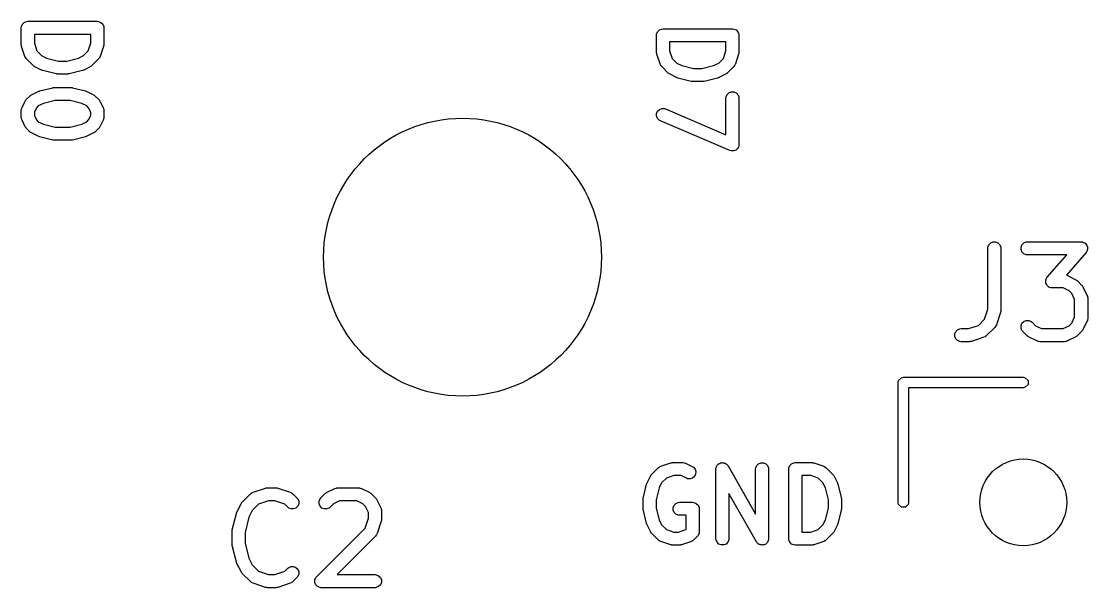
# Model space of a CAD drawing. Extents: x 90.4 to 161.7, y -143.1 to -81.8.
# Drawn here: x 147.2 to 159.48, y -97.57 to -91.05 of the extents above; entities that cross this region are included whole.
import ezdxf

# ---------------------------------------------------------------- set-up
doc = ezdxf.new("R2010")
doc.units = 0
doc.layers.add('BLACK', color=7, linetype='CONTINUOUS')

msp = doc.modelspace()

# ---------------------------------------------------------------- linework, layer by layer
at = {"layer": 'BLACK', "linetype": 'CONTINUOUS'}
for p, q in [((147.19714, -91.124569), (147.198581, -91.109937)), ((147.198581, -91.109937), (147.20978, -91.082901)), ((147.20978, -91.082901), (147.230472, -91.062209)), ((147.230472, -91.062209), (147.257508, -91.05101)), ((147.257508, -91.05101), (147.27214, -91.049569)), ((147.27214, -91.049569), (148.07214, -91.049569)), ((148.07214, -91.049569), (148.086772, -91.05101)), ((148.086772, -91.05101), (148.113808, -91.062209)), ((148.113808, -91.062209), (148.1345, -91.082901)), ((148.1345, -91.082901), (148.145699, -91.109937)), ((148.145699, -91.109937), (148.14714, -91.124569)), ((147.19714, -91.315045), (147.19714, -91.124569)), ((147.99714, -91.199569), (147.34714, -91.199569)), ((147.34714, -91.199569), (147.34714, -91.302874)), ((147.99714, -91.302875), (147.99714, -91.199569)), ((148.14714, -91.124569), (148.14714, -91.315045)), ((154.512302, -91.211654), (154.513743, -91.197022)), ((154.512302, -91.40213), (154.512302, -91.211654)), ((154.513743, -91.197022), (154.524942, -91.169986)), ((154.524942, -91.169986), (154.545634, -91.149294)), ((154.545634, -91.149294), (154.57267, -91.138095)), ((154.57267, -91.138095), (154.587302, -91.136654)), ((154.587302, -91.136654), (155.387302, -91.136654)), ((155.387302, -91.136654), (155.401934, -91.138095)), ((155.401934, -91.138095), (155.42897, -91.149294)), ((155.42897, -91.149294), (155.449662, -91.169986)), ((155.449662, -91.169986), (155.460861, -91.197022)), ((155.460861, -91.197022), (155.462302, -91.211654)), ((155.462302, -91.211654), (155.462302, -91.40213)), ((147.197869, -91.32245), (147.19714, -91.315045)), ((147.197729, -91.324426), (147.197869, -91.32245)), ((147.198319, -91.327023), (147.197729, -91.324426)), ((147.198581, -91.329677), (147.198319, -91.327023)), ((147.199339, -91.331507), (147.198581, -91.329677)), ((147.200989, -91.338762), (147.199339, -91.331507)), ((147.239085, -91.453048), (147.200989, -91.338762)), ((147.34714, -91.302874), (147.375788, -91.388817)), ((147.968492, -91.388817), (147.99714, -91.302875)), ((148.143291, -91.338762), (148.105196, -91.453048)), ((148.14494, -91.331508), (148.143291, -91.338762)), ((148.145699, -91.329677), (148.14494, -91.331508)), ((148.14596, -91.327022), (148.145699, -91.329677)), ((148.146551, -91.324425), (148.14596, -91.327022)), ((148.14714, -91.315045), (148.14641, -91.32245)), ((148.14641, -91.32245), (148.146551, -91.324425)), ((155.312302, -91.286654), (154.662302, -91.286654)), ((154.662302, -91.286654), (154.662302, -91.389959)), ((155.312302, -91.38996), (155.312302, -91.286654)), ((147.245079, -91.466474), (147.239085, -91.453048)), ((147.246845, -91.46851), (147.245079, -91.466474)), ((147.247876, -91.470999), (147.246845, -91.46851)), ((147.257203, -91.482364), (147.247876, -91.470999)), ((147.333393, -91.558554), (147.257203, -91.482364)), ((147.375788, -91.388817), (147.430853, -91.443882)), ((147.430853, -91.443882), (147.488791, -91.472851)), ((147.488791, -91.472851), (147.624232, -91.506712)), ((147.720048, -91.506712), (147.855488, -91.472851)), ((147.855488, -91.472851), (147.913428, -91.443881)), ((147.913428, -91.443881), (147.968492, -91.388817)), ((148.087078, -91.482364), (148.010888, -91.558554)), ((148.096406, -91.470999), (148.087078, -91.482364)), ((148.097438, -91.468506), (148.096406, -91.470999)), ((148.099202, -91.466473), (148.097438, -91.468506)), ((148.105196, -91.453048), (148.099202, -91.466473)), ((154.513031, -91.409535), (154.512302, -91.40213)), ((154.512891, -91.411511), (154.513031, -91.409535)), ((154.513481, -91.414108), (154.512891, -91.411511)), ((154.513743, -91.416762), (154.513481, -91.414108)), ((154.514501, -91.418592), (154.513743, -91.416762)), ((154.516151, -91.425847), (154.514501, -91.418592)), ((154.554247, -91.540133), (154.516151, -91.425847)), ((154.662302, -91.389959), (154.69095, -91.475902)), ((154.69095, -91.475902), (154.746015, -91.530967)), ((155.22859, -91.530966), (155.283654, -91.475902)), ((155.283654, -91.475902), (155.312302, -91.38996)), ((155.458453, -91.425847), (155.420358, -91.540133)), ((155.460102, -91.418593), (155.458453, -91.425847)), ((155.460861, -91.416762), (155.460102, -91.418593)), ((155.461122, -91.414107), (155.460861, -91.416762)), ((155.461713, -91.41151), (155.461122, -91.414107)), ((155.462302, -91.40213), (155.461572, -91.409535)), ((155.461572, -91.409535), (155.461713, -91.41151)), ((147.339143, -91.563274), (147.333393, -91.558554)), ((147.340442, -91.564771), (147.339143, -91.563274)), ((147.342696, -91.56619), (147.340442, -91.564771)), ((147.344758, -91.567882), (147.342696, -91.56619)), ((147.34659, -91.56864), (147.344758, -91.567882)), ((147.352885, -91.572603), (147.34659, -91.56864)), ((147.429075, -91.610698), (147.352885, -91.572603)), ((147.430144, -91.611107), (147.429075, -91.610698)), ((147.43058, -91.61143), (147.430144, -91.611107)), ((147.436731, -91.613628), (147.43058, -91.61143)), ((147.442807, -91.615953), (147.436731, -91.613628)), ((147.624232, -91.506712), (147.720048, -91.506712)), ((147.907548, -91.613628), (147.901473, -91.615953)), ((147.9137, -91.61143), (147.907548, -91.613628)), ((147.914135, -91.611107), (147.9137, -91.61143)), ((147.915205, -91.610698), (147.914135, -91.611107)), ((147.991396, -91.572603), (147.915205, -91.610698)), ((147.997695, -91.568638), (147.991396, -91.572603)), ((147.999523, -91.567881), (147.997695, -91.568638)), ((148.001579, -91.566192), (147.999523, -91.567881)), ((148.003839, -91.564771), (148.001579, -91.566192)), ((148.005138, -91.563272), (148.003839, -91.564771)), ((148.010888, -91.558554), (148.005138, -91.563272)), ((154.560241, -91.553559), (154.554247, -91.540133)), ((154.562007, -91.555595), (154.560241, -91.553559)), ((154.563038, -91.558084), (154.562007, -91.555595)), ((154.572365, -91.569449), (154.563038, -91.558084)), ((154.648555, -91.645639), (154.572365, -91.569449)), ((154.746015, -91.530967), (154.803953, -91.559936)), ((154.803953, -91.559936), (154.939394, -91.593797)), ((154.939394, -91.593797), (155.03521, -91.593797)), ((155.03521, -91.593797), (155.17065, -91.559936)), ((155.17065, -91.559936), (155.22859, -91.530966)), ((155.40224, -91.569449), (155.32605, -91.645639)), ((155.411568, -91.558084), (155.40224, -91.569449)), ((155.4126, -91.555591), (155.411568, -91.558084)), ((155.414364, -91.553558), (155.4126, -91.555591)), ((155.420358, -91.540133), (155.414364, -91.553558)), ((147.443345, -91.615991), (147.442807, -91.615953)), ((147.444425, -91.616377), (147.443345, -91.615991)), ((147.596807, -91.654473), (147.444425, -91.616377)), ((147.599343, -91.654848), (147.596807, -91.654473)), ((147.600365, -91.655271), (147.599343, -91.654848)), ((147.605877, -91.655813), (147.600365, -91.655271)), ((147.611351, -91.656623), (147.605877, -91.655813)), ((147.612443, -91.65646), (147.611351, -91.656623)), ((147.614997, -91.656712), (147.612443, -91.65646)), ((147.729283, -91.656712), (147.614997, -91.656712)), ((147.731836, -91.65646), (147.729283, -91.656712)), ((147.732929, -91.656623), (147.731836, -91.65646)), ((147.738403, -91.655813), (147.732929, -91.656623)), ((147.743915, -91.655271), (147.738403, -91.655813)), ((147.744935, -91.654848), (147.743915, -91.655271)), ((147.747474, -91.654473), (147.744935, -91.654848)), ((147.899855, -91.616377), (147.747474, -91.654473)), ((147.900934, -91.615991), (147.899855, -91.616377)), ((147.901473, -91.615953), (147.900934, -91.615991)), ((154.654305, -91.650359), (154.648555, -91.645639)), ((154.655604, -91.651856), (154.654305, -91.650359)), ((154.657858, -91.653275), (154.655604, -91.651856)), ((154.65992, -91.654967), (154.657858, -91.653275)), ((154.661752, -91.655725), (154.65992, -91.654967)), ((154.668047, -91.659688), (154.661752, -91.655725)), ((154.744237, -91.697783), (154.668047, -91.659688)), ((154.745306, -91.698192), (154.744237, -91.697783)), ((154.745742, -91.698515), (154.745306, -91.698192)), ((154.751893, -91.700713), (154.745742, -91.698515)), ((154.757969, -91.703038), (154.751893, -91.700713)), ((154.758507, -91.703076), (154.757969, -91.703038)), ((154.759587, -91.703462), (154.758507, -91.703076)), ((154.911969, -91.741558), (154.759587, -91.703462)), ((155.215017, -91.703462), (155.062636, -91.741558)), ((155.216096, -91.703076), (155.215017, -91.703462)), ((155.216635, -91.703038), (155.216096, -91.703076)), ((155.22271, -91.700713), (155.216635, -91.703038)), ((155.228862, -91.698515), (155.22271, -91.700713)), ((155.229297, -91.698192), (155.228862, -91.698515)), ((155.230367, -91.697783), (155.229297, -91.698192)), ((155.306558, -91.659688), (155.230367, -91.697783)), ((155.312857, -91.655723), (155.306558, -91.659688)), ((155.314685, -91.654966), (155.312857, -91.655723)), ((155.316741, -91.653277), (155.314685, -91.654966)), ((155.319001, -91.651856), (155.316741, -91.653277)), ((155.3203, -91.650357), (155.319001, -91.651856)), ((155.32605, -91.645639), (155.3203, -91.650357)), ((147.31479, -91.895582), (147.39098, -91.857487)), ((147.39098, -91.857487), (147.392049, -91.857077)), ((147.392049, -91.857077), (147.392485, -91.856755)), ((147.392485, -91.856755), (147.398636, -91.854556)), ((147.398636, -91.854556), (147.404712, -91.852232)), ((147.404712, -91.852232), (147.40525, -91.852193)), ((147.40525, -91.852193), (147.40633, -91.851808)), ((147.40633, -91.851808), (147.558712, -91.813712)), ((147.558712, -91.813712), (147.561248, -91.813336)), ((147.561248, -91.813336), (147.56227, -91.812914)), ((147.56227, -91.812914), (147.567782, -91.812371)), ((147.567782, -91.812371), (147.573256, -91.811562)), ((147.573256, -91.811562), (147.574348, -91.811724)), ((147.574348, -91.811724), (147.576902, -91.811473)), ((147.576902, -91.811473), (147.767378, -91.811473)), ((147.767378, -91.811473), (147.769931, -91.811724)), ((147.769931, -91.811724), (147.771024, -91.811562)), ((147.771024, -91.811562), (147.776498, -91.812371)), ((147.776498, -91.812371), (147.78201, -91.812914)), ((147.78201, -91.812914), (147.78303, -91.813336)), ((147.78303, -91.813336), (147.785569, -91.813712)), ((147.785569, -91.813712), (147.93795, -91.851808)), ((147.93795, -91.851808), (147.939029, -91.852193)), ((147.939029, -91.852193), (147.939568, -91.852232)), ((147.939568, -91.852232), (147.945643, -91.854556)), ((147.945643, -91.854556), (147.951795, -91.856755)), ((147.951795, -91.856755), (147.95223, -91.857077)), ((147.95223, -91.857077), (147.9533, -91.857487)), ((147.9533, -91.857487), (148.029491, -91.895582)), ((154.914505, -91.741933), (154.911969, -91.741558)), ((154.915527, -91.742356), (154.914505, -91.741933)), ((154.921039, -91.742898), (154.915527, -91.742356)), ((154.926513, -91.743708), (154.921039, -91.742898)), ((154.927605, -91.743545), (154.926513, -91.743708)), ((154.930159, -91.743797), (154.927605, -91.743545)), ((155.044445, -91.743797), (154.930159, -91.743797)), ((155.046998, -91.743545), (155.044445, -91.743797)), ((155.048091, -91.743708), (155.046998, -91.743545)), ((155.053565, -91.742898), (155.048091, -91.743708)), ((155.059077, -91.742356), (155.053565, -91.742898)), ((155.060097, -91.741933), (155.059077, -91.742356)), ((155.062636, -91.741558), (155.060097, -91.741933)), ((147.205058, -92.043409), (147.243154, -91.967218)), ((147.243154, -91.967218), (147.247117, -91.960921)), ((147.247117, -91.960921), (147.247876, -91.959091)), ((147.247876, -91.959091), (147.249567, -91.957029)), ((147.249567, -91.957029), (147.250987, -91.954775)), ((147.250987, -91.954775), (147.252482, -91.953478)), ((147.252482, -91.953478), (147.257203, -91.947726)), ((147.257203, -91.947726), (147.295298, -91.909631)), ((147.295298, -91.909631), (147.301047, -91.904912)), ((147.301047, -91.904912), (147.302347, -91.903414)), ((147.302347, -91.903414), (147.304606, -91.901992)), ((147.304606, -91.901992), (147.306663, -91.900304)), ((147.306663, -91.900304), (147.30849, -91.899546)), ((147.30849, -91.899546), (147.31479, -91.895582)), ((147.586137, -91.961473), (147.450696, -91.995333)), ((147.758143, -91.961473), (147.586137, -91.961473)), ((147.893583, -91.995333), (147.758143, -91.961473)), ((148.029491, -91.895582), (148.03579, -91.899546)), ((148.03579, -91.899546), (148.037618, -91.900304)), ((148.037618, -91.900304), (148.039674, -91.901992)), ((148.039674, -91.901992), (148.041934, -91.903414)), ((148.041934, -91.903414), (148.043233, -91.904912)), ((148.043233, -91.904912), (148.048983, -91.909631)), ((148.048983, -91.909631), (148.087078, -91.947726)), ((148.087078, -91.947726), (148.091796, -91.953475)), ((148.091796, -91.953475), (148.093295, -91.954775)), ((148.093295, -91.954775), (148.094716, -91.957034)), ((148.094716, -91.957034), (148.096405, -91.959091)), ((148.096405, -91.959091), (148.097162, -91.960918)), ((148.097162, -91.960918), (148.101127, -91.967218)), ((148.101127, -91.967218), (148.139222, -92.043409)), ((155.312302, -91.935463), (155.313743, -91.920831)), ((155.312302, -92.355056), (155.312302, -91.935463)), ((155.313743, -91.920831), (155.324942, -91.893795)), ((155.324942, -91.893795), (155.345634, -91.873103)), ((155.345634, -91.873103), (155.37267, -91.861904)), ((155.37267, -91.861904), (155.401934, -91.861904)), ((155.401934, -91.861904), (155.42897, -91.873103)), ((155.42897, -91.873103), (155.449662, -91.893795)), ((155.449662, -91.893795), (155.460861, -91.920831)), ((155.460861, -91.920831), (155.462302, -91.935463)), ((155.462302, -91.935463), (155.462302, -92.468797)), ((147.19714, -92.07695), (147.198581, -92.062318)), ((147.19714, -92.15314), (147.19714, -92.07695)), ((147.198581, -92.062318), (147.199611, -92.059829)), ((147.199611, -92.059829), (147.199803, -92.05714)), ((147.199803, -92.05714), (147.205058, -92.043409)), ((147.371875, -92.045185), (147.34714, -92.094655)), ((147.34714, -92.094655), (147.34714, -92.135434)), ((147.392758, -92.024303), (147.371875, -92.045185)), ((147.450696, -91.995333), (147.392758, -92.024303)), ((147.951523, -92.024303), (147.893583, -91.995333)), ((147.972405, -92.045185), (147.951523, -92.024303)), ((147.99714, -92.094654), (147.972405, -92.045185)), ((147.99714, -92.135435), (147.99714, -92.094654)), ((148.139222, -92.043409), (148.144477, -92.057141)), ((148.144477, -92.057141), (148.144667, -92.059828)), ((148.144667, -92.059828), (148.145699, -92.062318)), ((148.145699, -92.062318), (148.14714, -92.07695)), ((148.14714, -92.07695), (148.14714, -92.15314)), ((154.513927, -92.110412), (154.525454, -92.083514)), ((154.525454, -92.083514), (154.546398, -92.063075)), ((154.546398, -92.063075), (154.573568, -92.052207)), ((154.573568, -92.052207), (154.602829, -92.052564)), ((154.602829, -92.052564), (154.616846, -92.057003)), ((154.616846, -92.057003), (155.312302, -92.355056)), ((147.198581, -92.167772), (147.19714, -92.15314)), ((147.199611, -92.17026), (147.198581, -92.167772)), ((147.199803, -92.17295), (147.199611, -92.17026)), ((147.205058, -92.186681), (147.199803, -92.17295)), ((147.243154, -92.262872), (147.205058, -92.186681)), ((147.34714, -92.135434), (147.371875, -92.184904)), ((147.371875, -92.184904), (147.392758, -92.205787)), ((147.392758, -92.205787), (147.450696, -92.234756)), ((147.893583, -92.234756), (147.951523, -92.205786)), ((147.951523, -92.205786), (147.972405, -92.184904)), ((147.972405, -92.184904), (147.99714, -92.135435)), ((148.139222, -92.186681), (148.101127, -92.262872)), ((148.144477, -92.172949), (148.139222, -92.186681)), ((148.144667, -92.170261), (148.144477, -92.172949)), ((148.145699, -92.167772), (148.144667, -92.170261)), ((148.14714, -92.15314), (148.145699, -92.167772)), ((154.51357, -92.139673), (154.513927, -92.110412)), ((154.524438, -92.166843), (154.51357, -92.139673)), ((154.544877, -92.187787), (154.524438, -92.166843)), ((154.557758, -92.194875), (154.544877, -92.187787)), ((155.357758, -92.537733), (154.557758, -92.194875)), ((147.247117, -92.269168), (147.243154, -92.262872)), ((147.247876, -92.270999), (147.247117, -92.269168)), ((147.249567, -92.27306), (147.247876, -92.270999)), ((147.250987, -92.275315), (147.249567, -92.27306)), ((147.252482, -92.276611), (147.250987, -92.275315)), ((147.257203, -92.282364), (147.252482, -92.276611)), ((147.295298, -92.320459), (147.257203, -92.282364)), ((147.301047, -92.325177), (147.295298, -92.320459)), ((147.302347, -92.326676), (147.301047, -92.325177)), ((147.304606, -92.328097), (147.302347, -92.326676)), ((147.306663, -92.329786), (147.304606, -92.328097)), ((147.30849, -92.330543), (147.306663, -92.329786)), ((147.31479, -92.334508), (147.30849, -92.330543)), ((147.39098, -92.372603), (147.31479, -92.334508)), ((147.450696, -92.234756), (147.586136, -92.268616)), ((147.586136, -92.268616), (147.758144, -92.268616)), ((147.758144, -92.268616), (147.893583, -92.234756)), ((148.029491, -92.334508), (147.9533, -92.372603)), ((148.03579, -92.330543), (148.029491, -92.334508)), ((148.037618, -92.329786), (148.03579, -92.330543)), ((148.039674, -92.328097), (148.037618, -92.329786)), ((148.041934, -92.326676), (148.039674, -92.328097)), ((148.043233, -92.325177), (148.041934, -92.326676)), ((148.048983, -92.320459), (148.043233, -92.325177)), ((148.087078, -92.282364), (148.048983, -92.320459)), ((148.091796, -92.276614), (148.087078, -92.282364)), ((148.093295, -92.275315), (148.091796, -92.276614)), ((148.094716, -92.273055), (148.093295, -92.275315)), ((148.096405, -92.270999), (148.094716, -92.273055)), ((148.097162, -92.269171), (148.096405, -92.270999)), ((148.101127, -92.262872), (148.097162, -92.269171)), ((147.392049, -92.373012), (147.39098, -92.372603)), ((147.392485, -92.373335), (147.392049, -92.373012)), ((147.39863, -92.37553), (147.392485, -92.373335)), ((147.404712, -92.377858), (147.39863, -92.37553)), ((147.405251, -92.377896), (147.404712, -92.377858)), ((147.406331, -92.378282), (147.405251, -92.377896)), ((147.558712, -92.416377), (147.406331, -92.378282)), ((147.561249, -92.416752), (147.558712, -92.416377)), ((147.56227, -92.417175), (147.561249, -92.416752)), ((147.567772, -92.417716), (147.56227, -92.417175)), ((147.573257, -92.418528), (147.567772, -92.417716)), ((147.574352, -92.418364), (147.573257, -92.418528)), ((147.576902, -92.418616), (147.574352, -92.418364)), ((147.767378, -92.418616), (147.576902, -92.418616)), ((147.769931, -92.418364), (147.767378, -92.418616)), ((147.771023, -92.418527), (147.769931, -92.418364)), ((147.776495, -92.417718), (147.771023, -92.418527)), ((147.78201, -92.417175), (147.776495, -92.417718)), ((147.783031, -92.416751), (147.78201, -92.417175)), ((147.785568, -92.416377), (147.783031, -92.416751)), ((147.937949, -92.378282), (147.785568, -92.416377)), ((147.939028, -92.377896), (147.937949, -92.378282)), ((147.939568, -92.377858), (147.939028, -92.377896)), ((147.945649, -92.37553), (147.939568, -92.377858)), ((147.951795, -92.373335), (147.945649, -92.37553)), ((147.95223, -92.373012), (147.951795, -92.373335)), ((147.9533, -92.372603), (147.95223, -92.373012)), ((155.462302, -92.468797), (155.460861, -92.483429)), ((155.371774, -92.542172), (155.357758, -92.537733)), ((155.372239, -92.542177), (155.371774, -92.542172)), ((155.37267, -92.542356), (155.372239, -92.542177)), ((155.386856, -92.542356), (155.37267, -92.542356)), ((155.401036, -92.542529), (155.386856, -92.542356)), ((155.401468, -92.542356), (155.401036, -92.542529)), ((155.401934, -92.542356), (155.401468, -92.542356)), ((155.415023, -92.536934), (155.401934, -92.542356)), ((155.428206, -92.531661), (155.415023, -92.536934)), ((155.428539, -92.531335), (155.428206, -92.531661)), ((155.42897, -92.531157), (155.428539, -92.531335)), ((155.439009, -92.521117), (155.42897, -92.531157)), ((155.449149, -92.511222), (155.439009, -92.521117)), ((155.449332, -92.510794), (155.449149, -92.511222)), ((155.449662, -92.510465), (155.449332, -92.510794)), ((155.455102, -92.49733), (155.449662, -92.510465)), ((155.460677, -92.484324), (155.455102, -92.49733)), ((155.460682, -92.483859), (155.460677, -92.484324)), ((155.460861, -92.483429), (155.460682, -92.483859)), ((158.328069, -93.663575), (158.32951, -93.648943)), ((158.328069, -94.36569), (158.328069, -93.663575)), ((158.32951, -93.648943), (158.340709, -93.621907)), ((158.340709, -93.621907), (158.361401, -93.601215)), ((158.361401, -93.601215), (158.388437, -93.590016)), ((158.388437, -93.590016), (158.417701, -93.590016)), ((158.417701, -93.590016), (158.444737, -93.601215)), ((158.444737, -93.601215), (158.465429, -93.621907)), ((158.465429, -93.621907), (158.476628, -93.648943)), ((158.476628, -93.648943), (158.478069, -93.663575)), ((158.478069, -93.663575), (158.478069, -94.37786)), ((158.710463, -93.648943), (158.721662, -93.621907)), ((158.710463, -93.678207), (158.710463, -93.648943)), ((158.721662, -93.705243), (158.710463, -93.678207)), ((158.721662, -93.621907), (158.742354, -93.601215)), ((158.742354, -93.601215), (158.76939, -93.590016)), ((158.76939, -93.590016), (158.784022, -93.588575)), ((158.784022, -93.588575), (159.403069, -93.588575)), ((159.403069, -93.588575), (159.410807, -93.589337)), ((159.410807, -93.589337), (159.412775, -93.589206)), ((159.412775, -93.589206), (159.41413, -93.589664)), ((159.41413, -93.589664), (159.417701, -93.590016)), ((159.417701, -93.590016), (159.428958, -93.594679)), ((159.428958, -93.594679), (159.440496, -93.598581)), ((159.440496, -93.598581), (159.4424, -93.600246)), ((159.4424, -93.600246), (159.444737, -93.601215)), ((159.444737, -93.601215), (159.453347, -93.609825)), ((159.453347, -93.609825), (159.46252, -93.617851)), ((159.46252, -93.617851), (159.463642, -93.62012)), ((159.463642, -93.62012), (159.465429, -93.621907)), ((159.465429, -93.621907), (159.470089, -93.633157)), ((159.468063, -93.701002), (159.465977, -93.703919)), ((159.471964, -93.689464), (159.468063, -93.701002)), ((159.470089, -93.633157), (159.475492, -93.644083)), ((159.476628, -93.678207), (159.471964, -93.689464)), ((159.475492, -93.644083), (159.47566, -93.646606)), ((159.47566, -93.646606), (159.476628, -93.648943)), ((159.476628, -93.648943), (159.476628, -93.661127)), ((159.476628, -93.661127), (159.477438, -93.673281)), ((159.477438, -93.673281), (159.476628, -93.675676)), ((159.476628, -93.675676), (159.476628, -93.678207)), ((158.742354, -93.725935), (158.721662, -93.705243)), ((158.76939, -93.737134), (158.742354, -93.725935)), ((158.784022, -93.738575), (158.76939, -93.737134)), ((159.237787, -93.738575), (158.784022, -93.738575)), ((159.013293, -93.995139), (159.237787, -93.738575)), ((159.459512, -93.712963), (159.232616, -93.972272)), ((159.464033, -93.706638), (159.459512, -93.712963)), ((159.465429, -93.705243), (159.464033, -93.706638)), ((159.465977, -93.703919), (159.465429, -93.705243)), ((158.995367, -94.034821), (158.996177, -94.032425)), ((158.996177, -94.046974), (158.995367, -94.034821)), ((158.996177, -94.029895), (159.00084, -94.018637)), ((158.996177, -94.032425), (158.996177, -94.029895)), ((158.996177, -94.059159), (158.996177, -94.046974)), ((158.997144, -94.061495), (158.996177, -94.059159)), ((158.997313, -94.064019), (158.997144, -94.061495)), ((159.002715, -94.074944), (158.997313, -94.064019)), ((159.00084, -94.018637), (159.004742, -94.0071)), ((159.004742, -94.0071), (159.006827, -94.004182)), ((159.006827, -94.004182), (159.007376, -94.002859)), ((159.007376, -94.002859), (159.008771, -94.001463)), ((159.008771, -94.001463), (159.013293, -93.995139)), ((159.232616, -93.972272), (159.246134, -93.977445)), ((159.246134, -93.977445), (159.341372, -94.025064)), ((159.341372, -94.025064), (159.347671, -94.029028)), ((159.347671, -94.029028), (159.349499, -94.029786)), ((159.349499, -94.029786), (159.351555, -94.031474)), ((159.351555, -94.031474), (159.353815, -94.032896)), ((159.353815, -94.032896), (159.355114, -94.034394)), ((159.355114, -94.034394), (159.360864, -94.039113)), ((159.360864, -94.039113), (159.408483, -94.086732)), ((159.007376, -94.086195), (159.002715, -94.074944)), ((159.009162, -94.087981), (159.007376, -94.086195)), ((159.010285, -94.090251), (159.009162, -94.087981)), ((159.019457, -94.098276), (159.010285, -94.090251)), ((159.028068, -94.106887), (159.019457, -94.098276)), ((159.030404, -94.107855), (159.028068, -94.106887)), ((159.032309, -94.109521), (159.030404, -94.107855)), ((159.043846, -94.113422), (159.032309, -94.109521)), ((159.055104, -94.118086), (159.043846, -94.113422)), ((159.058674, -94.118437), (159.055104, -94.118086)), ((159.06003, -94.118896), (159.058674, -94.118437)), ((159.061997, -94.118764), (159.06003, -94.118896)), ((159.069736, -94.119527), (159.061997, -94.118764)), ((159.194888, -94.119527), (159.069736, -94.119527)), ((159.263404, -94.153785), (159.194888, -94.119527)), ((159.293811, -94.184192), (159.263404, -94.153785)), ((159.328069, -94.252708), (159.293811, -94.184192)), ((159.408483, -94.086732), (159.413201, -94.092481)), ((159.413201, -94.092481), (159.4147, -94.093781)), ((159.4147, -94.093781), (159.416121, -94.09604)), ((159.416121, -94.09604), (159.41781, -94.098097)), ((159.41781, -94.098097), (159.418567, -94.099924)), ((159.418567, -94.099924), (159.422532, -94.106224)), ((159.422532, -94.106224), (159.470151, -94.201462)), ((159.328069, -94.455393), (159.328069, -94.252708)), ((159.470151, -94.201462), (159.475406, -94.215193)), ((159.475406, -94.215193), (159.475597, -94.217882)), ((159.475597, -94.217882), (159.476628, -94.220371)), ((159.476628, -94.220371), (159.478069, -94.235003)), ((159.478069, -94.235003), (159.478069, -94.473098)), ((158.289897, -94.480203), (158.328069, -94.36569)), ((158.47422, -94.401578), (158.426601, -94.544434)), ((158.475869, -94.394322), (158.47422, -94.401578)), ((158.476628, -94.392492), (158.475869, -94.394322)), ((158.476889, -94.389838), (158.476628, -94.392492)), ((158.47748, -94.387241), (158.476889, -94.389838)), ((158.478069, -94.37786), (158.477339, -94.385266)), ((158.477339, -94.385266), (158.47748, -94.387241)), ((158.105185, -94.588575), (158.219698, -94.550403)), ((158.219698, -94.550403), (158.289897, -94.480203)), ((158.417811, -94.562384), (158.408484, -94.573749)), ((158.418841, -94.559895), (158.417811, -94.562384)), ((158.420607, -94.55786), (158.418841, -94.559895)), ((158.426601, -94.544434), (158.420607, -94.55786)), ((158.710463, -94.553704), (158.721662, -94.526668)), ((158.710463, -94.582967), (158.710463, -94.553704)), ((158.721662, -94.526668), (158.742355, -94.505975)), ((158.742355, -94.505975), (158.769391, -94.494777)), ((158.769391, -94.494777), (158.798654, -94.494777)), ((158.798654, -94.494777), (158.82569, -94.505976)), ((158.82569, -94.505976), (158.837056, -94.515304)), ((158.837056, -94.515304), (158.876068, -94.554317)), ((158.876068, -94.554317), (158.944584, -94.588575)), ((159.194888, -94.588575), (159.263403, -94.554317)), ((159.263403, -94.554317), (159.29381, -94.523909)), ((159.29381, -94.523909), (159.328069, -94.455393)), ((159.470151, -94.506639), (159.422532, -94.601877)), ((159.475406, -94.492908), (159.470151, -94.506639)), ((159.475597, -94.490218), (159.475406, -94.492908)), ((159.476628, -94.48773), (159.475597, -94.490218)), ((159.478069, -94.473098), (159.476628, -94.48773)), ((157.948558, -94.648943), (157.959757, -94.621907)), ((157.948558, -94.678207), (157.948558, -94.648943)), ((157.959757, -94.705243), (157.948558, -94.678207)), ((157.959757, -94.621907), (157.980449, -94.601215)), ((157.980449, -94.601215), (158.007485, -94.590016)), ((158.007485, -94.590016), (158.022117, -94.588575)), ((158.022117, -94.588575), (158.105185, -94.588575)), ((158.297354, -94.681113), (158.283929, -94.687107)), ((158.299389, -94.679347), (158.297354, -94.681113)), ((158.30188, -94.678316), (158.299389, -94.679347)), ((158.313245, -94.668989), (158.30188, -94.678316)), ((158.408484, -94.573749), (158.313245, -94.668989)), ((158.721661, -94.610003), (158.710463, -94.582967)), ((158.730988, -94.621368), (158.721661, -94.610003)), ((158.778607, -94.668988), (158.730988, -94.621368)), ((158.784356, -94.673706), (158.778607, -94.668988)), ((158.785657, -94.675206), (158.784356, -94.673706)), ((158.787916, -94.676628), (158.785657, -94.675206)), ((158.789973, -94.678316), (158.787916, -94.676628)), ((158.7918, -94.679073), (158.789973, -94.678316)), ((158.7981, -94.683038), (158.7918, -94.679073)), ((158.893338, -94.730657), (158.7981, -94.683038)), ((158.944584, -94.588575), (159.194888, -94.588575)), ((159.341372, -94.683038), (159.246134, -94.730657)), ((159.347671, -94.679073), (159.341372, -94.683038)), ((159.349499, -94.678316), (159.347671, -94.679073)), ((159.351555, -94.676628), (159.349499, -94.678316)), ((159.353815, -94.675206), (159.351555, -94.676628)), ((159.355115, -94.673706), (159.353815, -94.675206)), ((159.360865, -94.668988), (159.355115, -94.673706)), ((159.408483, -94.621369), (159.360865, -94.668988)), ((159.413201, -94.615619), (159.408483, -94.621369)), ((159.4147, -94.61432), (159.413201, -94.615619)), ((159.416121, -94.612061), (159.4147, -94.61432)), ((159.417811, -94.610003), (159.416121, -94.612061)), ((159.418568, -94.608173), (159.417811, -94.610003)), ((159.422532, -94.601877), (159.418568, -94.608173)), ((157.980449, -94.725935), (157.959757, -94.705243)), ((158.007485, -94.737134), (157.980449, -94.725935)), ((158.022117, -94.738575), (158.007485, -94.737134)), ((158.117355, -94.738575), (158.022117, -94.738575)), ((158.12476, -94.737845), (158.117355, -94.738575)), ((158.126735, -94.737986), (158.12476, -94.737845)), ((158.129332, -94.737395), (158.126735, -94.737986)), ((158.131987, -94.737134), (158.129332, -94.737395)), ((158.133818, -94.736375), (158.131987, -94.737134)), ((158.141072, -94.734726), (158.133818, -94.736375)), ((158.283929, -94.687107), (158.141072, -94.734726)), ((158.907069, -94.735912), (158.893338, -94.730657)), ((158.909758, -94.736103), (158.907069, -94.735912)), ((158.912247, -94.737134), (158.909758, -94.736103)), ((158.926879, -94.738575), (158.912247, -94.737134)), ((159.212593, -94.738575), (158.926879, -94.738575)), ((159.227225, -94.737134), (159.212593, -94.738575)), ((159.229714, -94.736102), (159.227225, -94.737134)), ((159.232402, -94.735912), (159.229714, -94.736102)), ((159.246134, -94.730657), (159.232402, -94.735912)), ((157.30097, -95.185795), (157.333442, -95.153323)), ((157.333442, -95.153323), (157.356403, -95.148756)), ((157.356403, -95.148756), (158.736403, -95.148756)), ((158.736403, -95.148756), (158.759364, -95.153323)), ((158.759364, -95.153323), (158.791836, -95.185795)), ((157.296403, -95.208756), (157.30097, -95.185795)), ((157.296403, -96.588756), (157.296403, -95.208756)), ((158.736403, -95.268756), (157.416403, -95.268756)), ((157.416403, -95.268756), (157.416403, -96.588756)), ((158.759364, -95.264189), (158.736403, -95.268756)), ((158.791836, -95.231717), (158.759364, -95.264189)), ((158.791836, -95.185795), (158.791836, -95.231717)), ((154.562114, -96.173124), (154.6764, -96.135029)), ((154.6764, -96.135029), (154.683653, -96.133379)), ((154.683653, -96.133379), (154.685485, -96.132621)), ((154.685485, -96.132621), (154.688139, -96.132359)), ((154.688139, -96.132359), (154.690737, -96.131769)), ((154.690737, -96.131769), (154.692711, -96.131909)), ((154.692711, -96.131909), (154.700117, -96.13118)), ((154.700117, -96.13118), (154.814403, -96.13118)), ((154.814403, -96.13118), (154.829035, -96.132621)), ((154.829035, -96.132621), (154.831524, -96.133652)), ((154.831524, -96.133652), (154.834212, -96.133843)), ((154.834212, -96.133843), (154.847944, -96.139098)), ((154.847944, -96.139098), (154.924134, -96.177193)), ((155.209186, -96.164512), (155.216236, -96.157461)), ((155.216236, -96.157461), (155.222346, -96.149572)), ((155.222346, -96.149572), (155.226499, -96.147198)), ((155.226499, -96.147198), (155.229878, -96.14382)), ((155.229878, -96.14382), (155.23909, -96.140003)), ((155.23909, -96.140003), (155.247755, -96.135053)), ((155.247755, -96.135053), (155.252498, -96.13445)), ((155.252498, -96.13445), (155.256914, -96.132621)), ((155.256914, -96.132621), (155.266888, -96.132621)), ((155.266888, -96.132621), (155.276785, -96.131363)), ((155.276785, -96.131363), (155.281397, -96.132621)), ((155.281397, -96.132621), (155.286178, -96.132621)), ((155.286178, -96.132621), (155.295393, -96.136438)), ((155.295393, -96.136438), (155.305017, -96.139063)), ((155.305017, -96.139063), (155.308797, -96.14199)), ((155.308797, -96.14199), (155.313214, -96.14382)), ((155.313214, -96.14382), (155.320264, -96.15087)), ((155.320264, -96.15087), (155.328154, -96.15698)), ((155.328154, -96.15698), (155.332506, -96.163112)), ((155.666329, -96.164512), (155.687021, -96.14382)), ((155.687021, -96.14382), (155.714057, -96.132621)), ((155.714057, -96.132621), (155.743321, -96.132621)), ((155.743321, -96.132621), (155.770357, -96.14382)), ((155.770357, -96.14382), (155.791049, -96.164512)), ((156.047281, -96.164512), (156.067973, -96.14382)), ((156.067973, -96.14382), (156.095009, -96.132621)), ((156.095009, -96.132621), (156.109641, -96.13118)), ((156.109641, -96.13118), (156.300117, -96.13118)), ((156.300117, -96.13118), (156.307522, -96.131909)), ((156.307522, -96.131909), (156.309497, -96.131769)), ((156.309497, -96.131769), (156.312094, -96.132359)), ((156.312094, -96.132359), (156.314749, -96.132621)), ((156.314749, -96.132621), (156.31658, -96.133379)), ((156.31658, -96.133379), (156.323834, -96.135029)), ((156.323834, -96.135029), (156.43812, -96.173124)), ((154.442559, -96.286924), (154.446523, -96.280624)), ((154.446523, -96.280624), (154.447281, -96.278797)), ((154.447281, -96.278797), (154.448969, -96.27674)), ((154.448969, -96.27674), (154.450391, -96.274481)), ((154.450391, -96.274481), (154.451889, -96.273181)), ((154.451889, -96.273181), (154.456608, -96.267432)), ((154.456608, -96.267432), (154.532798, -96.191242)), ((154.532798, -96.191242), (154.544163, -96.181914)), ((154.544163, -96.181914), (154.546655, -96.180881)), ((154.546655, -96.180881), (154.548689, -96.179118)), ((154.548689, -96.179118), (154.562114, -96.173124)), ((154.712287, -96.28118), (154.626344, -96.309827)), ((154.796698, -96.28118), (154.712287, -96.28118)), ((154.857052, -96.311357), (154.796698, -96.28118)), ((154.924134, -96.177193), (154.936577, -96.185025)), ((154.936577, -96.185025), (154.95575, -96.207133)), ((154.96293, -96.264084), (154.949843, -96.290259)), ((154.95575, -96.207133), (154.965004, -96.234894)), ((154.965004, -96.234894), (154.96293, -96.264084)), ((155.196546, -96.20618), (155.196916, -96.202416)), ((155.196546, -97.00618), (155.196546, -96.20618)), ((155.196729, -96.200941), (155.19725, -96.19903)), ((155.196916, -96.202416), (155.196729, -96.200941)), ((155.19725, -96.19903), (155.197987, -96.191548)), ((155.197987, -96.191548), (155.201804, -96.182332)), ((155.201804, -96.182332), (155.204429, -96.172709)), ((155.204429, -96.172709), (155.207356, -96.168928)), ((155.207356, -96.168928), (155.209186, -96.164512)), ((155.332506, -96.163112), (155.333906, -96.164512)), ((155.333906, -96.164512), (155.334475, -96.165886)), ((155.334475, -96.165886), (155.336664, -96.16897)), ((155.336664, -96.16897), (155.653689, -96.723763)), ((155.653689, -96.20618), (155.65513, -96.191548)), ((155.653689, -96.723763), (155.653689, -96.20618)), ((155.65513, -96.191548), (155.666329, -96.164512)), ((155.791049, -96.164512), (155.802248, -96.191548)), ((155.802248, -96.191548), (155.803689, -96.20618)), ((155.803689, -96.20618), (155.803689, -97.00618)), ((156.034641, -96.20618), (156.036082, -96.191548)), ((156.034641, -97.00618), (156.034641, -96.20618)), ((156.036082, -96.191548), (156.047281, -96.164512)), ((156.287947, -96.28118), (156.184641, -96.28118)), ((156.184641, -96.28118), (156.184641, -96.93118)), ((156.373889, -96.309827), (156.287947, -96.28118)), ((156.43812, -96.173124), (156.451545, -96.179118)), ((156.451545, -96.179118), (156.45358, -96.180883)), ((156.45358, -96.180883), (156.456071, -96.181915)), ((156.456071, -96.181915), (156.467436, -96.191242)), ((156.467436, -96.191242), (156.543626, -96.267432)), ((156.543626, -96.267432), (156.548346, -96.273182)), ((156.548346, -96.273182), (156.549843, -96.274481)), ((156.549843, -96.274481), (156.551262, -96.276735)), ((156.551262, -96.276735), (156.552954, -96.278797)), ((156.552954, -96.278797), (156.553712, -96.280629)), ((156.553712, -96.280629), (156.557675, -96.286924)), ((154.360689, -96.530846), (154.398785, -96.378465)), ((154.398785, -96.378465), (154.39917, -96.377385)), ((154.39917, -96.377385), (154.399209, -96.376847)), ((154.399209, -96.376847), (154.401533, -96.370771)), ((154.401533, -96.370771), (154.403732, -96.36462)), ((154.403732, -96.36462), (154.404054, -96.364184)), ((154.404054, -96.364184), (154.404464, -96.363115)), ((154.404464, -96.363115), (154.442559, -96.286924)), ((154.57128, -96.364891), (154.54231, -96.422831)), ((154.626344, -96.309827), (154.57128, -96.364891)), ((154.870784, -96.316612), (154.857052, -96.311357)), ((154.899974, -96.318686), (154.870784, -96.316612)), ((154.927735, -96.309432), (154.899974, -96.318686)), ((154.949843, -96.290259), (154.927735, -96.309432)), ((156.428953, -96.364891), (156.373889, -96.309827)), ((156.457923, -96.42283), (156.428953, -96.364891)), ((156.557675, -96.286924), (156.59577, -96.363115)), ((156.59577, -96.363115), (156.596179, -96.364184)), ((156.596179, -96.364184), (156.596502, -96.36462)), ((156.596502, -96.36462), (156.5987, -96.370771)), ((156.5987, -96.370771), (156.601025, -96.376847)), ((156.601025, -96.376847), (156.601063, -96.377385)), ((156.601063, -96.377385), (156.601449, -96.378465)), ((156.601449, -96.378465), (156.639545, -96.530847)), ((149.741489, -96.586172), (149.836727, -96.490934)), ((149.836727, -96.490934), (149.848092, -96.481606)), ((149.848092, -96.481606), (149.850582, -96.480574)), ((149.850582, -96.480574), (149.852617, -96.47881)), ((149.852617, -96.47881), (149.866043, -96.472816)), ((149.866043, -96.472816), (150.008899, -96.425197)), ((150.008899, -96.425197), (150.016154, -96.423547)), ((150.016154, -96.423547), (150.017985, -96.422789)), ((150.017985, -96.422789), (150.020638, -96.422527)), ((150.020638, -96.422527), (150.023236, -96.421937)), ((150.023236, -96.421937), (150.02521, -96.422077)), ((150.02521, -96.422077), (150.032617, -96.421348)), ((150.032617, -96.421348), (150.127855, -96.421348)), ((150.127855, -96.421348), (150.13526, -96.422077)), ((150.13526, -96.422077), (150.137235, -96.421937)), ((150.137235, -96.421937), (150.139832, -96.422527)), ((150.139832, -96.422527), (150.142487, -96.422789)), ((150.142487, -96.422789), (150.144318, -96.423547)), ((150.144318, -96.423547), (150.151572, -96.425197)), ((150.151572, -96.425197), (150.294429, -96.472816)), ((150.294429, -96.472816), (150.307854, -96.47881)), ((150.307854, -96.47881), (150.309889, -96.480575)), ((150.309889, -96.480575), (150.31238, -96.481607)), ((150.31238, -96.481607), (150.323745, -96.490934)), ((150.323745, -96.490934), (150.371364, -96.538553)), ((150.646251, -96.538553), (150.69387, -96.490934)), ((150.69387, -96.490934), (150.699619, -96.486215)), ((150.699619, -96.486215), (150.700919, -96.484717)), ((150.700919, -96.484717), (150.703178, -96.483295)), ((150.703178, -96.483295), (150.705235, -96.481607)), ((150.705235, -96.481607), (150.707062, -96.480849)), ((150.707062, -96.480849), (150.713362, -96.476885)), ((150.713362, -96.476885), (150.8086, -96.429266)), ((150.8086, -96.429266), (150.822331, -96.424011)), ((150.822331, -96.424011), (150.82502, -96.423819)), ((150.82502, -96.423819), (150.827509, -96.422789)), ((150.827509, -96.422789), (150.842141, -96.421348)), ((150.842141, -96.421348), (151.080236, -96.421348)), ((151.080236, -96.421348), (151.094868, -96.422789)), ((151.094868, -96.422789), (151.097357, -96.42382)), ((151.097357, -96.42382), (151.100045, -96.424011)), ((151.100045, -96.424011), (151.113777, -96.429266)), ((151.113777, -96.429266), (151.209015, -96.476885)), ((151.209015, -96.476885), (151.215314, -96.480849)), ((151.215314, -96.480849), (151.217142, -96.481607)), ((151.217142, -96.481607), (151.219198, -96.483295)), ((151.219198, -96.483295), (151.221458, -96.484717)), ((151.221458, -96.484717), (151.222757, -96.486215)), ((151.222757, -96.486215), (151.228507, -96.490934)), ((151.228507, -96.490934), (151.276126, -96.538553)), ((154.54231, -96.422831), (154.50845, -96.558272)), ((155.663571, -97.04339), (155.346546, -96.488596)), ((155.346546, -96.488596), (155.346546, -97.00618)), ((156.491784, -96.558272), (156.457923, -96.42283)), ((149.679821, -96.700902), (149.72744, -96.605664)), ((149.72744, -96.605664), (149.731404, -96.599364)), ((149.731404, -96.599364), (149.732162, -96.597537)), ((149.732162, -96.597537), (149.73385, -96.59548)), ((149.73385, -96.59548), (149.735272, -96.593221)), ((149.735272, -96.593221), (149.73677, -96.591921)), ((149.73677, -96.591921), (149.741489, -96.586172)), ((149.930274, -96.609519), (149.856161, -96.683632)), ((150.044787, -96.571348), (149.930274, -96.609519)), ((150.115685, -96.571348), (150.044787, -96.571348)), ((150.230198, -96.609519), (150.115685, -96.571348)), ((150.265298, -96.644619), (150.230198, -96.609519)), ((150.276663, -96.653946), (150.265298, -96.644619)), ((150.380691, -96.633253), (150.359998, -96.653946)), ((150.371364, -96.538553), (150.380691, -96.549918)), ((150.380691, -96.549918), (150.39189, -96.576954)), ((150.39189, -96.606217), (150.380691, -96.633253)), ((150.39189, -96.576954), (150.39189, -96.606217)), ((150.625725, -96.576955), (150.636924, -96.549918)), ((150.625725, -96.606217), (150.625725, -96.576955)), ((150.636924, -96.633254), (150.625725, -96.606217)), ((150.636924, -96.549918), (150.646251, -96.538553)), ((150.657616, -96.653946), (150.636924, -96.633254)), ((150.752317, -96.644619), (150.740952, -96.653946)), ((150.79133, -96.605606), (150.752317, -96.644619)), ((150.859846, -96.571348), (150.79133, -96.605606)), ((151.062531, -96.571348), (150.859846, -96.571348)), ((151.131047, -96.605606), (151.062531, -96.571348)), ((151.161454, -96.636013), (151.131047, -96.605606)), ((151.195712, -96.704529), (151.161454, -96.636013)), ((151.276126, -96.538553), (151.280844, -96.544302)), ((151.280844, -96.544302), (151.282343, -96.545602)), ((151.282343, -96.545602), (151.283764, -96.547861)), ((151.283764, -96.547861), (151.285453, -96.549918)), ((151.285453, -96.549918), (151.28621, -96.551745)), ((151.28621, -96.551745), (151.290175, -96.558045)), ((151.290175, -96.558045), (151.337794, -96.653283)), ((154.35845, -96.549037), (154.358701, -96.546483)), ((154.35845, -96.663323), (154.35845, -96.549037)), ((154.358539, -96.545391), (154.359348, -96.539916)), ((154.358701, -96.546483), (154.358539, -96.545391)), ((154.359348, -96.539916), (154.359891, -96.534405)), ((154.359891, -96.534405), (154.360313, -96.533384)), ((154.360313, -96.533384), (154.360689, -96.530846)), ((154.50845, -96.558272), (154.50845, -96.654087)), ((154.702749, -96.648691), (154.713948, -96.621655)), ((154.702749, -96.677955), (154.702749, -96.648691)), ((154.713948, -96.621655), (154.73464, -96.600963)), ((154.73464, -96.600963), (154.761676, -96.589764)), ((154.761676, -96.589764), (154.776308, -96.588323)), ((154.776308, -96.588323), (154.928689, -96.588323)), ((154.928689, -96.588323), (154.943321, -96.589764)), ((154.943321, -96.589764), (154.970357, -96.600963)), ((154.970357, -96.600963), (154.991049, -96.621655)), ((154.991049, -96.621655), (155.002248, -96.648691)), ((155.002248, -96.648691), (155.003689, -96.663323)), ((156.491784, -96.654087), (156.491784, -96.558272)), ((156.639545, -96.530847), (156.63992, -96.533383)), ((156.63992, -96.533383), (156.640343, -96.534405)), ((156.640343, -96.534405), (156.640885, -96.539917)), ((156.640885, -96.539917), (156.641695, -96.545391)), ((156.641695, -96.545391), (156.641532, -96.546483)), ((156.641532, -96.546483), (156.641784, -96.549037)), ((156.641784, -96.549037), (156.641784, -96.663323)), ((157.30097, -96.611717), (157.296403, -96.588756)), ((157.333442, -96.644189), (157.30097, -96.611717)), ((157.379364, -96.644189), (157.333442, -96.644189)), ((157.411836, -96.611717), (157.379364, -96.644189)), ((157.416403, -96.588756), (157.411836, -96.611717)), ((149.626523, -96.906729), (149.674142, -96.716253)), ((149.674142, -96.716253), (149.674527, -96.715173)), ((149.674527, -96.715173), (149.674566, -96.714634)), ((149.674566, -96.714634), (149.676893, -96.708552)), ((149.676893, -96.708552), (149.679089, -96.702407)), ((149.679089, -96.702407), (149.679411, -96.701971)), ((149.679411, -96.701971), (149.679821, -96.700902)), ((149.817667, -96.760619), (149.774284, -96.934153)), ((149.856161, -96.683632), (149.817667, -96.760619)), ((150.303699, -96.665145), (150.276663, -96.653946)), ((150.332962, -96.665145), (150.303699, -96.665145)), ((150.359998, -96.653946), (150.332962, -96.665145)), ((150.684653, -96.665145), (150.657616, -96.653946)), ((150.713915, -96.665145), (150.684653, -96.665145)), ((150.740952, -96.653946), (150.713915, -96.665145)), ((151.15754, -96.884405), (151.195712, -96.769892)), ((151.195712, -96.769892), (151.195712, -96.704529)), ((151.337794, -96.653283), (151.343049, -96.667014)), ((151.343049, -96.667014), (151.34324, -96.669703)), ((151.34324, -96.669703), (151.344271, -96.672192)), ((151.344271, -96.672192), (151.345712, -96.686824)), ((151.345712, -96.686824), (151.345712, -96.782062)), ((154.358701, -96.665876), (154.35845, -96.663323)), ((154.358539, -96.666969), (154.358701, -96.665876)), ((154.359348, -96.672443), (154.358539, -96.666969)), ((154.359891, -96.677955), (154.359348, -96.672443)), ((154.360313, -96.678975), (154.359891, -96.677955)), ((154.360689, -96.681514), (154.360313, -96.678975)), ((154.398785, -96.833895), (154.360689, -96.681514)), ((154.50845, -96.654087), (154.54231, -96.789527)), ((154.713948, -96.704991), (154.702749, -96.677955)), ((154.73464, -96.725683), (154.713948, -96.704991)), ((154.761676, -96.736882), (154.73464, -96.725683)), ((154.776308, -96.738323), (154.761676, -96.736882)), ((154.853689, -96.738323), (154.776308, -96.738323)), ((154.853689, -96.898923), (154.853689, -96.738323)), ((155.003689, -96.663323), (155.003689, -96.929989)), ((156.457923, -96.789528), (156.491784, -96.654087)), ((156.639545, -96.681513), (156.601449, -96.833895)), ((156.63992, -96.678976), (156.639545, -96.681513)), ((156.640343, -96.677955), (156.63992, -96.678976)), ((156.640885, -96.672442), (156.640343, -96.677955)), ((156.641695, -96.666969), (156.640885, -96.672442)), ((156.641784, -96.663323), (156.641532, -96.665876)), ((156.641532, -96.665876), (156.641695, -96.666969)), ((150.598632, -97.443315), (151.15754, -96.884405)), ((151.341863, -96.80578), (151.294244, -96.948636)), ((151.343512, -96.798524), (151.341863, -96.80578)), ((151.344271, -96.796694), (151.343512, -96.798524)), ((151.344532, -96.79404), (151.344271, -96.796694)), ((151.345123, -96.791443), (151.344532, -96.79404)), ((151.345712, -96.782062), (151.344982, -96.789468)), ((151.344982, -96.789468), (151.345123, -96.791443)), ((154.39917, -96.834974), (154.398785, -96.833895)), ((154.399209, -96.835513), (154.39917, -96.834974)), ((154.401533, -96.841588), (154.399209, -96.835513)), ((154.403732, -96.84774), (154.401533, -96.841588)), ((154.404054, -96.848175), (154.403732, -96.84774)), ((154.404464, -96.849245), (154.404054, -96.848175)), ((154.442559, -96.925435), (154.404464, -96.849245)), ((154.54231, -96.789527), (154.57128, -96.847467)), ((154.57128, -96.847467), (154.626345, -96.902533)), ((156.373888, -96.902533), (156.428953, -96.847467)), ((156.428953, -96.847467), (156.457923, -96.789528)), ((156.59577, -96.849245), (156.557675, -96.925435)), ((156.596179, -96.848175), (156.59577, -96.849245)), ((156.596502, -96.84774), (156.596179, -96.848175)), ((156.5987, -96.841588), (156.596502, -96.84774)), ((156.601025, -96.835513), (156.5987, -96.841588)), ((156.601063, -96.834974), (156.601025, -96.835513)), ((156.601449, -96.833895), (156.601063, -96.834974)), ((149.624284, -96.924919), (149.624535, -96.922365)), ((149.624284, -97.067776), (149.624284, -96.924919)), ((149.624373, -96.921273), (149.625182, -96.915799)), ((149.624535, -96.922365), (149.624373, -96.921273)), ((149.625182, -96.915799), (149.625725, -96.910287)), ((149.625725, -96.910287), (149.626147, -96.909265)), ((149.626147, -96.909265), (149.626523, -96.906729)), ((149.774284, -96.934153), (149.774284, -97.058542)), ((151.276126, -96.977952), (150.832731, -97.421348)), ((151.285454, -96.966587), (151.276126, -96.977952)), ((151.286485, -96.964096), (151.285454, -96.966587)), ((151.28825, -96.962062), (151.286485, -96.964096)), ((151.294244, -96.948636), (151.28825, -96.962062)), ((154.446522, -96.931731), (154.442559, -96.925435)), ((154.44728, -96.933561), (154.446522, -96.931731)), ((154.448969, -96.935619), (154.44728, -96.933561)), ((154.450391, -96.937878), (154.448969, -96.935619)), ((154.451889, -96.939177), (154.450391, -96.937878)), ((154.456608, -96.944927), (154.451889, -96.939177)), ((154.532798, -97.021118), (154.456608, -96.944927)), ((154.626345, -96.902533), (154.712287, -96.93118)), ((154.712287, -96.93118), (154.764138, -96.93118)), ((154.764138, -96.93118), (154.850079, -96.902533)), ((154.850079, -96.902533), (154.853689, -96.898923)), ((154.981722, -96.983022), (154.943626, -97.021118)), ((154.99105, -96.971657), (154.981722, -96.983022)), ((155.002121, -96.944927), (154.99105, -96.971657)), ((155.002248, -96.944621), (155.002121, -96.944927)), ((155.003689, -96.929989), (155.002248, -96.944621)), ((155.197987, -97.020812), (155.196546, -97.00618)), ((155.346546, -97.00618), (155.345105, -97.020812)), ((155.802984, -97.013329), (155.802248, -97.020812)), ((155.803506, -97.011419), (155.802984, -97.013329)), ((155.803689, -97.00618), (155.803318, -97.009943)), ((155.803318, -97.009943), (155.803506, -97.011419)), ((156.036082, -97.020812), (156.034641, -97.00618)), ((156.184641, -96.93118), (156.287947, -96.93118)), ((156.287947, -96.93118), (156.373888, -96.902533)), ((156.543627, -96.944926), (156.467436, -97.021118)), ((156.548344, -96.939177), (156.543627, -96.944926)), ((156.549843, -96.937878), (156.548344, -96.939177)), ((156.551264, -96.935619), (156.549843, -96.937878)), ((156.552954, -96.933561), (156.551264, -96.935619)), ((156.553711, -96.931731), (156.552954, -96.933561)), ((156.557675, -96.925435), (156.553711, -96.931731)), ((149.624535, -97.070329), (149.624284, -97.067776)), ((149.624373, -97.071422), (149.624535, -97.070329)), ((149.625182, -97.076895), (149.624373, -97.071422)), ((149.625725, -97.082408), (149.625182, -97.076895)), ((149.626147, -97.083429), (149.625725, -97.082408)), ((149.626523, -97.085966), (149.626147, -97.083429)), ((149.674142, -97.276442), (149.626523, -97.085966)), ((149.774284, -97.058542), (149.817667, -97.232076)), ((154.544163, -97.030445), (154.532798, -97.021118)), ((154.546653, -97.031476), (154.544163, -97.030445)), ((154.548689, -97.033242), (154.546653, -97.031476)), ((154.562114, -97.039236), (154.548689, -97.033242)), ((154.6764, -97.077331), (154.562114, -97.039236)), ((154.683653, -97.07898), (154.6764, -97.077331)), ((154.685485, -97.079739), (154.683653, -97.07898)), ((154.688139, -97.08), (154.685485, -97.079739)), ((154.690737, -97.080591), (154.688139, -97.08)), ((154.692711, -97.08045), (154.690737, -97.080591)), ((154.700117, -97.08118), (154.692711, -97.08045)), ((154.776308, -97.08118), (154.700117, -97.08118)), ((154.783713, -97.08045), (154.776308, -97.08118)), ((154.785688, -97.080591), (154.783713, -97.08045)), ((154.788285, -97.08), (154.785688, -97.080591)), ((154.79094, -97.079739), (154.788285, -97.08)), ((154.792771, -97.07898), (154.79094, -97.079739)), ((154.800025, -97.077331), (154.792771, -97.07898)), ((154.91431, -97.039236), (154.800025, -97.077331)), ((154.927736, -97.033242), (154.91431, -97.039236)), ((154.929772, -97.031475), (154.927736, -97.033242)), ((154.932261, -97.030445), (154.929772, -97.031475)), ((154.943626, -97.021118), (154.932261, -97.030445)), ((155.209186, -97.047848), (155.197987, -97.020812)), ((155.229878, -97.06854), (155.209186, -97.047848)), ((155.256914, -97.079739), (155.229878, -97.06854)), ((155.286178, -97.079739), (155.256914, -97.079739)), ((155.313214, -97.06854), (155.286178, -97.079739)), ((155.333906, -97.047848), (155.313214, -97.06854)), ((155.345105, -97.020812), (155.333906, -97.047848)), ((155.665759, -97.046473), (155.663571, -97.04339)), ((155.666329, -97.047848), (155.665759, -97.046473)), ((155.667728, -97.049247), (155.666329, -97.047848)), ((155.672081, -97.05538), (155.667728, -97.049247)), ((155.679969, -97.061488), (155.672081, -97.05538)), ((155.687021, -97.06854), (155.679969, -97.061488)), ((155.691439, -97.07037), (155.687021, -97.06854)), ((155.695219, -97.073297), (155.691439, -97.07037)), ((155.70484, -97.075921), (155.695219, -97.073297)), ((155.714057, -97.079739), (155.70484, -97.075921)), ((155.718838, -97.079739), (155.714057, -97.079739)), ((155.72345, -97.080997), (155.718838, -97.079739)), ((155.733347, -97.079739), (155.72345, -97.080997)), ((155.743321, -97.079739), (155.733347, -97.079739)), ((155.747736, -97.077909), (155.743321, -97.079739)), ((155.75248, -97.077307), (155.747736, -97.077909)), ((155.761144, -97.072356), (155.75248, -97.077307)), ((155.770357, -97.06854), (155.761144, -97.072356)), ((155.773735, -97.065161), (155.770357, -97.06854)), ((155.777889, -97.062788), (155.773735, -97.065161)), ((155.783998, -97.054898), (155.777889, -97.062788)), ((155.791049, -97.047848), (155.783998, -97.054898)), ((155.792878, -97.043431), (155.791049, -97.047848)), ((155.795806, -97.039651), (155.792878, -97.043431)), ((155.79843, -97.030027), (155.795806, -97.039651)), ((155.802248, -97.020812), (155.79843, -97.030027)), ((156.047281, -97.047848), (156.036082, -97.020812)), ((156.067973, -97.06854), (156.047281, -97.047848)), ((156.095009, -97.079739), (156.067973, -97.06854)), ((156.109641, -97.08118), (156.095009, -97.079739)), ((156.300117, -97.08118), (156.109641, -97.08118)), ((156.307522, -97.08045), (156.300117, -97.08118)), ((156.309497, -97.080591), (156.307522, -97.08045)), ((156.312094, -97.08), (156.309497, -97.080591)), ((156.314749, -97.079739), (156.312094, -97.08)), ((156.31658, -97.07898), (156.314749, -97.079739)), ((156.323834, -97.077331), (156.31658, -97.07898)), ((156.43812, -97.039236), (156.323834, -97.077331)), ((156.451545, -97.033242), (156.43812, -97.039236)), ((156.45358, -97.031476), (156.451545, -97.033242)), ((156.456071, -97.030445), (156.45358, -97.031476)), ((156.467436, -97.021118), (156.456071, -97.030445)), ((149.817667, -97.232076), (149.856161, -97.309063)), ((149.674527, -97.277521), (149.674142, -97.276442)), ((149.674566, -97.278061), (149.674527, -97.277521)), ((149.676893, -97.284142), (149.674566, -97.278061)), ((149.679089, -97.290288), (149.676893, -97.284142)), ((149.679411, -97.290723), (149.679089, -97.290288)), ((149.679821, -97.291793), (149.679411, -97.290723)), ((149.72744, -97.387031), (149.679821, -97.291793)), ((149.731403, -97.393327), (149.72744, -97.387031)), ((149.856161, -97.309063), (149.930274, -97.383177)), ((149.930274, -97.383177), (150.044787, -97.421348)), ((150.115685, -97.421348), (150.230198, -97.383176)), ((150.230198, -97.383176), (150.265297, -97.348077)), ((150.265297, -97.348077), (150.276663, -97.338749)), ((150.276663, -97.338749), (150.303699, -97.32755)), ((150.303699, -97.32755), (150.332962, -97.32755)), ((150.332962, -97.32755), (150.359998, -97.338748)), ((150.359998, -97.338748), (150.380691, -97.359441)), ((150.380691, -97.359441), (150.39189, -97.386477)), ((150.39189, -97.386477), (150.39189, -97.41574)), ((149.732161, -97.395157), (149.731403, -97.393327)), ((149.73385, -97.397215), (149.732161, -97.395157)), ((149.735272, -97.399474), (149.73385, -97.397215)), ((149.73677, -97.400773), (149.735272, -97.399474)), ((149.741489, -97.406523), (149.73677, -97.400773)), ((149.836727, -97.501762), (149.741489, -97.406523)), ((149.848092, -97.51109), (149.836727, -97.501762)), ((150.044787, -97.421348), (150.115685, -97.421348)), ((150.323746, -97.501761), (150.31238, -97.511089)), ((150.371364, -97.454142), (150.323746, -97.501761)), ((150.380692, -97.442776), (150.371364, -97.454142)), ((150.39189, -97.41574), (150.380692, -97.442776)), ((150.578106, -97.481716), (150.589305, -97.45468)), ((150.578106, -97.51098), (150.578106, -97.481716)), ((150.589305, -97.45468), (150.598632, -97.443315)), ((150.832731, -97.421348), (151.270712, -97.421348)), ((151.270712, -97.421348), (151.285344, -97.422789)), ((151.285344, -97.422789), (151.31238, -97.433988)), ((151.31238, -97.433988), (151.333072, -97.45468)), ((151.333072, -97.45468), (151.344271, -97.481716)), ((151.344271, -97.481716), (151.344271, -97.51098)), ((149.850582, -97.512121), (149.848092, -97.51109)), ((149.852617, -97.513886), (149.850582, -97.512121)), ((149.866043, -97.51988), (149.852617, -97.513886)), ((150.008899, -97.567499), (149.866043, -97.51988)), ((150.016154, -97.569148), (150.008899, -97.567499)), ((150.017985, -97.569907), (150.016154, -97.569148)), ((150.020638, -97.570168), (150.017985, -97.569907)), ((150.023236, -97.570759), (150.020638, -97.570168)), ((150.02521, -97.570618), (150.023236, -97.570759)), ((150.032617, -97.571348), (150.02521, -97.570618)), ((150.127855, -97.571348), (150.032617, -97.571348)), ((150.13526, -97.570618), (150.127855, -97.571348)), ((150.137235, -97.570759), (150.13526, -97.570618)), ((150.139832, -97.570168), (150.137235, -97.570759)), ((150.142487, -97.569907), (150.139832, -97.570168)), ((150.144318, -97.569148), (150.142487, -97.569907)), ((150.151572, -97.567499), (150.144318, -97.569148)), ((150.294429, -97.51988), (150.151572, -97.567499)), ((150.307854, -97.513886), (150.294429, -97.51988)), ((150.309889, -97.51212), (150.307854, -97.513886)), ((150.31238, -97.511089), (150.309889, -97.51212)), ((150.589305, -97.538016), (150.578106, -97.51098)), ((150.609997, -97.558708), (150.589305, -97.538016)), ((150.637033, -97.569907), (150.609997, -97.558708)), ((150.651665, -97.571348), (150.637033, -97.569907)), ((151.270712, -97.571348), (150.651665, -97.571348)), ((151.285344, -97.569907), (151.270712, -97.571348)), ((151.31238, -97.558708), (151.285344, -97.569907)), ((151.333072, -97.538016), (151.31238, -97.558708)), ((151.344271, -97.51098), (151.333072, -97.538016))]:
    msp.add_line(p, q, dxfattribs=at)
at = {"layer": 'BLACK'}
for centre, radius in [((152.278412, -93.765211), 1.6), ((152.278412, -93.765211), 1.599999), ((158.736403, -96.588756), 0.5), ((158.736403, -96.588756), 0.5)]:
    msp.add_circle(centre, radius, dxfattribs=at)

doc.saveas('drawing.dxf')
